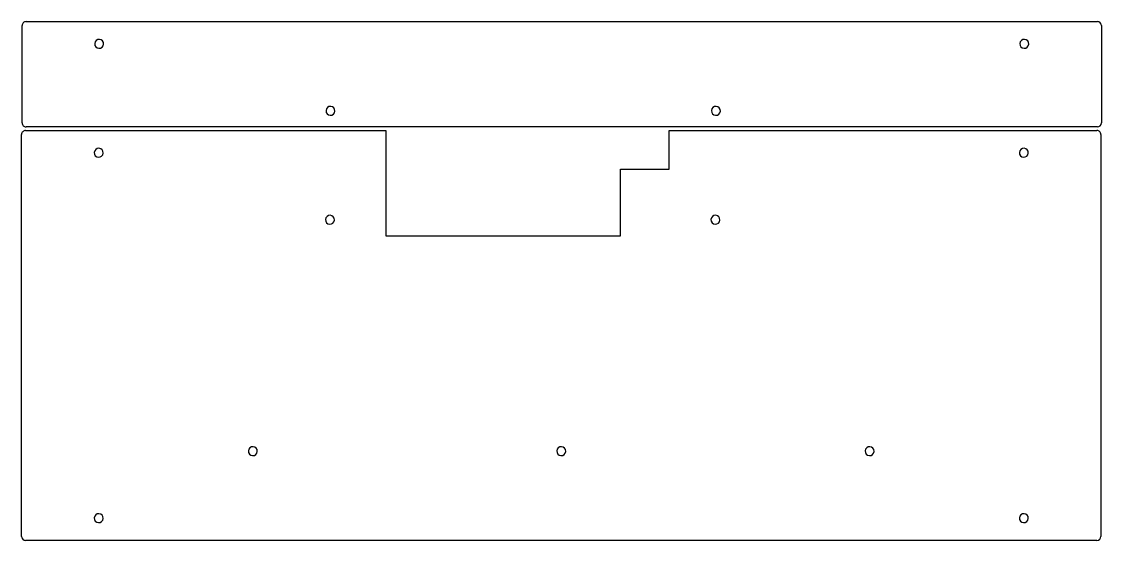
# Model space of a CAD drawing. Header units: millimetres. Extents: x 0 to 267, y -98 to 30.
import ezdxf

# ---------------------------------------------------------------- set-up
doc = ezdxf.new("R2010")
doc.units = ezdxf.units.MM
doc.layers.add('Shape2DView', color=7, linetype='CONTINUOUS')
doc.layers.add('Shape2DView001', color=7, linetype='CONTINUOUS')

msp = doc.modelspace()

# ---------------------------------------------------------------- linework, layer by layer
at = {"layer": 'Shape2DView'}
for p, q in [((0.94, 3.05), (89.94, 3.05)), ((89.94, 3.05), (89.94, -22.95)), ((159.94, -6.47), (159.94, 3.05)), ((159.94, 3.05), (265.64, 3.05)), ((-0.06, -97.2), (-0.06, 2.05)), ((266.64, 2.05), (266.64, -97.2)), ((147.94, -22.95), (147.94, -6.47)), ((147.94, -6.47), (159.94, -6.47)), ((89.94, -22.95), (147.94, -22.95)), ((265.64, -98.2), (0.94, -98.2))]:
    msp.add_line(p, q, dxfattribs=at)
for centre, major_axis, start_param, end_param in [((0.94, 2.05), (-0.067, -0.998), -3.07451, -1.50371), ((265.64, 2.05), (-0.067, -0.998), -4.64531, -3.07451), ((18.99, -2.45), (-0.07, -1.1), 0, 6.28318), ((247.59, -2.45), (-0.07, -1.1), 0, 6.28318), ((76.14, -19), (-0.07, -1.1), 0, 6.28318), ((171.39, -19), (-0.07, -1.1), 0, 6.28318), ((57.09, -76.15), (-0.07, -1.1), 0, 6.28318), ((133.29, -76.15), (-0.07, -1.1), 0, 6.28318), ((209.49, -76.15), (-0.07, -1.1), 0, 6.28318), ((18.99, -92.7), (-0.07, -1.1), 0, 6.28318), ((247.59, -92.7), (-0.07, -1.1), 0, 6.28318), ((0.94, -97.2), (-0.067, -0.998), -1.50371, -6.2161), ((265.64, -97.2), (-0.067, -0.998), -6.2161, -4.64531)]:
    msp.add_ellipse(centre, major_axis=major_axis, ratio=1, start_param=start_param, end_param=end_param, dxfattribs=at)
at = {"layer": 'Shape2DView001'}
for p, q in [((1.06, 29.95), (265.76, 29.95)), ((0.06, 4.95), (0.06, 28.95)), ((266.76, 28.95), (266.76, 4.95)), ((265.76, 3.95), (1.06, 3.95))]:
    msp.add_line(p, q, dxfattribs=at)
for centre, major_axis, start_param, end_param in [((1.06, 28.95), (0.065, 0.998), -6.21794, -4.64714), ((265.76, 28.95), (0.065, 0.998), -1.50555, -6.21794), ((19.11, 24.45), (0.07, 1.1), 0, 6.28318), ((247.71, 24.45), (0.07, 1.1), 0, 6.28318), ((76.26, 7.9), (0.07, 1.1), 0, 6.28318), ((171.51, 7.9), (0.07, 1.1), 0, 6.28318), ((1.06, 4.95), (0.065, 0.998), -4.64714, -3.07634), ((265.76, 4.95), (0.065, 0.998), -3.07634, -1.50555)]:
    msp.add_ellipse(centre, major_axis=major_axis, ratio=1, start_param=start_param, end_param=end_param, dxfattribs=at)

doc.saveas('drawing.dxf')
